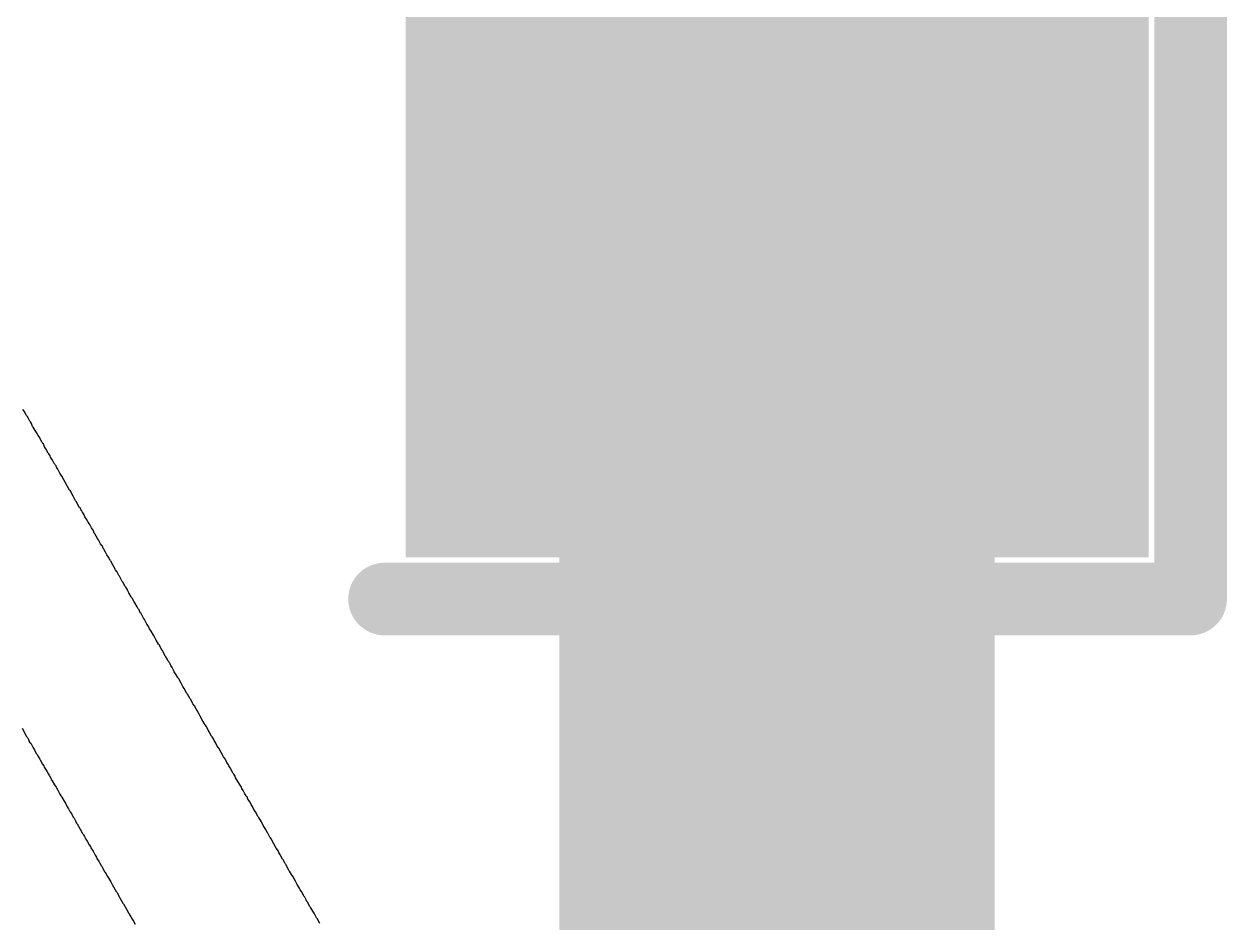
# Model space of a CAD drawing. Header units: inches. Extents: x -2 to 5376, y -4 to 5426.
# Drawn here: x 59.571 to 63.782, y 22.681 to 25.827 of the extents above; entities that cross this region are included whole.
import ezdxf

# ---------------------------------------------------------------- set-up
doc = ezdxf.new("R2010")
doc.units = ezdxf.units.IN
for name, color, linetype in [('Bottom Overlay', 54, 'Continuous'), ('Top Layer', 1, 'Continuous'), ('Top Overlay', 2, 'Continuous'), ('Top Paste', 8, 'Continuous'), ('Top Solder', 216, 'Continuous')]:
    doc.layers.add(name, color=color, linetype=linetype)

# ---------------------------------------------------------------- blocks, each defined once
blk = doc.blocks.new('R___2030_41')
at = {"layer": 'Top Layer'}
blk.add_hatch(color=1, dxfattribs=at).paths.add_polyline_path([(1.75, -3.9), (1.75, 3.9), (4.25, 3.9), (4.25, -3.9)])
at = {"layer": 'Top Paste'}
blk.add_hatch(color=8, dxfattribs=at).paths.add_polyline_path([(1.75, -3.9), (1.75, 3.9), (4.25, 3.9), (4.25, -3.9)])
at = {"layer": 'Top Solder'}
blk.add_hatch(color=216, dxfattribs=at).paths.add_polyline_path([(1.6992, -3.9508), (1.6992, 3.9508), (4.3008, 3.9508), (4.3008, -3.9508)])
at = {"layer": 'Top Overlay'}
for points in [[(4.4476, -4.0968, 0.254, 0.254, 0), (4.4476, 4.0968, 0.254, 0.254, 0)], [(1.6256, -4.0968, 0.254, 0.254, 0), (4.4476, -4.0968, 0.254, 0.254, 0)]]:
    blk.add_lwpolyline(points, format="xyseb", dxfattribs=at)
for points in [[(1.5621, -4.0968, 0.127, 0.127, 1), (1.6891, -4.0968, 0.127, 0.127, 1)], [(4.3841, -4.0968, 0.127, 0.127, 1), (4.5111, -4.0968, 0.127, 0.127, 1)], [(4.3841, -4.0968, 0.127, 0.127, 1), (4.5111, -4.0968, 0.127, 0.127, 1)]]:
    blk.add_lwpolyline(points, format="xyseb", close=True, dxfattribs=at)

msp = doc.modelspace()

# ---------------------------------------------------------------- linework, layer by layer
at = {"layer": 'Bottom Overlay'}
for p, q in [((59.5719, 24.4715), (59.5674, 24.4783)), ((59.5787, 24.4592), (59.5719, 24.4715)), ((59.5798, 24.4569), (59.5787, 24.4592)), ((59.582, 24.4547), (59.5798, 24.4569)), ((59.5865, 24.4468), (59.582, 24.4547)), ((59.5899, 24.4389), (59.5865, 24.4468)), ((59.591, 24.4367), (59.5899, 24.4389)), ((59.5933, 24.4344), (59.591, 24.4367)), ((59.5967, 24.4288), (59.5933, 24.4344)), ((59.6012, 24.4187), (59.5967, 24.4288)), ((59.6034, 24.4164), (59.6012, 24.4187)), ((59.6102, 24.4041), (59.6034, 24.4164)), ((59.6146, 24.3973), (59.6102, 24.4041)), ((59.6203, 24.3872), (59.6146, 24.3973)), ((59.6248, 24.3804), (59.6203, 24.3872)), ((59.6338, 24.3636), (59.6248, 24.3804)), ((59.636, 24.3613), (59.6338, 24.3636)), ((59.6371, 24.3591), (59.636, 24.3613)), ((59.6388, 24.3574), (59.6371, 24.3591)), ((59.6428, 24.3467), (59.6388, 24.3574)), ((59.6473, 24.34), (59.6428, 24.3467)), ((59.6551, 24.3253), (59.6473, 24.34)), ((59.6574, 24.3231), (59.6551, 24.3253)), ((59.663, 24.3152), (59.6574, 24.3231)), ((59.6641, 24.3107), (59.663, 24.3152)), ((59.6686, 24.304), (59.6641, 24.3107)), ((59.6731, 24.2961), (59.6686, 24.304)), ((59.6765, 24.2882), (59.6731, 24.2961)), ((59.6787, 24.286), (59.6765, 24.2882)), ((59.6799, 24.2837), (59.6787, 24.286)), ((59.6832, 24.2804), (59.6799, 24.2837)), ((59.6844, 24.2759), (59.6832, 24.2804)), ((59.6889, 24.2691), (59.6844, 24.2759)), ((59.6967, 24.2545), (59.6889, 24.2691)), ((59.7035, 24.2444), (59.6967, 24.2545)), ((59.7102, 24.232), (59.7035, 24.2444)), ((59.7215, 24.2106), (59.7102, 24.232)), ((59.7237, 24.2084), (59.7215, 24.2106)), ((59.7305, 24.196), (59.7237, 24.2084)), ((59.7327, 24.1938), (59.7305, 24.196)), ((59.7428, 24.1747), (59.7327, 24.1938)), ((59.7518, 24.1578), (59.7428, 24.1747)), ((59.7541, 24.1555), (59.7518, 24.1578)), ((59.7642, 24.1364), (59.7541, 24.1555)), ((59.7665, 24.1342), (59.7642, 24.1364)), ((59.7732, 24.1218), (59.7665, 24.1342)), ((59.7743, 24.1196), (59.7732, 24.1218)), ((59.776, 24.1179), (59.7743, 24.1196)), ((59.7816, 24.1089), (59.776, 24.1179)), ((59.7844, 24.1016), (59.7816, 24.1089)), ((59.7901, 24.0937), (59.7844, 24.1016)), ((59.7946, 24.0858), (59.7901, 24.0937)), ((59.7957, 24.0836), (59.7946, 24.0858)), ((59.8013, 24.0757), (59.7957, 24.0836)), ((59.8024, 24.0735), (59.8013, 24.0757)), ((59.8069, 24.0633), (59.8024, 24.0735)), ((59.8126, 24.0555), (59.8069, 24.0633)), ((59.8137, 24.0532), (59.8126, 24.0555)), ((59.8171, 24.0453), (59.8137, 24.0532)), ((59.8193, 24.0431), (59.8171, 24.0453)), ((59.8283, 24.0262), (59.8193, 24.0431)), ((59.8322, 24.0212), (59.8283, 24.0262)), ((59.839, 24.0077), (59.8322, 24.0212)), ((59.844, 24.0015), (59.839, 24.0077)), ((59.8452, 23.9992), (59.844, 24.0015)), ((59.8485, 23.9914), (59.8452, 23.9992)), ((59.8508, 23.9891), (59.8485, 23.9914)), ((59.8564, 23.979), (59.8508, 23.9891)), ((59.8598, 23.9711), (59.8564, 23.979)), ((59.8609, 23.9689), (59.8598, 23.9711)), ((59.8665, 23.961), (59.8609, 23.9689)), ((59.8722, 23.9509), (59.8665, 23.961)), ((59.8733, 23.9486), (59.8722, 23.9509)), ((59.8755, 23.9464), (59.8733, 23.9486)), ((59.8913, 23.9172), (59.8755, 23.9464)), ((59.8958, 23.9104), (59.8913, 23.9172)), ((59.8997, 23.9042), (59.8958, 23.9104)), ((59.9025, 23.8969), (59.8997, 23.9042)), ((59.9048, 23.8947), (59.9025, 23.8969)), ((59.9138, 23.8778), (59.9048, 23.8947)), ((59.9149, 23.8755), (59.9138, 23.8778)), ((59.9171, 23.8733), (59.9149, 23.8755)), ((59.925, 23.8587), (59.9171, 23.8733)), ((59.9273, 23.8564), (59.925, 23.8587)), ((59.9317, 23.8486), (59.9273, 23.8564)), ((59.934, 23.8429), (59.9317, 23.8486)), ((59.9385, 23.8362), (59.934, 23.8429)), ((59.9464, 23.8216), (59.9385, 23.8362)), ((59.9475, 23.8193), (59.9464, 23.8216)), ((59.9497, 23.8171), (59.9475, 23.8193)), ((59.9554, 23.807), (59.9497, 23.8171)), ((59.9587, 23.8013), (59.9554, 23.807)), ((59.9666, 23.7867), (59.9587, 23.8013)), ((59.9677, 23.7845), (59.9666, 23.7867)), ((59.97, 23.7822), (59.9677, 23.7845)), ((59.9711, 23.78), (59.97, 23.7822)), ((59.9739, 23.7772), (59.9711, 23.78)), ((59.9779, 23.7665), (59.9739, 23.7772)), ((59.9807, 23.7637), (59.9779, 23.7665)), ((59.9863, 23.7547), (59.9807, 23.7637)), ((59.9891, 23.7474), (59.9863, 23.7547)), ((59.993, 23.7423), (59.9891, 23.7474)), ((60.0009, 23.7266), (59.993, 23.7423)), ((60.006, 23.7204), (60.0009, 23.7266)), ((60.0071, 23.7181), (60.006, 23.7204)), ((60.0105, 23.7102), (60.0071, 23.7181)), ((60.0161, 23.7024), (60.0105, 23.7102)), ((60.024, 23.6878), (60.0161, 23.7024)), ((60.0285, 23.6799), (60.024, 23.6878)), ((60.0341, 23.6709), (60.0285, 23.6799)), ((60.042, 23.6563), (60.0341, 23.6709)), ((60.0442, 23.654), (60.042, 23.6563)), ((60.0509, 23.6417), (60.0442, 23.654)), ((60.0532, 23.636), (60.0509, 23.6417)), ((60.0554, 23.6338), (60.0532, 23.636)), ((60.0656, 23.6147), (60.0554, 23.6338)), ((60.0678, 23.6124), (60.0656, 23.6147)), ((60.0734, 23.6023), (60.0678, 23.6124)), ((60.0757, 23.5967), (60.0734, 23.6023)), ((60.0791, 23.5933), (60.0757, 23.5967)), ((60.0802, 23.5911), (60.0791, 23.5933)), ((60.0819, 23.5894), (60.0802, 23.5911)), ((60.0847, 23.5821), (60.0819, 23.5894)), ((60.0892, 23.5753), (60.0847, 23.5821)), ((60.0948, 23.5652), (60.0892, 23.5753)), ((60.0971, 23.5596), (60.0948, 23.5652)), ((60.1038, 23.5494), (60.0971, 23.5596)), ((60.1094, 23.5393), (60.1038, 23.5494)), ((60.1105, 23.5371), (60.1094, 23.5393)), ((60.1128, 23.5348), (60.1105, 23.5371)), ((60.1207, 23.5202), (60.1128, 23.5348)), ((60.1274, 23.5078), (60.1207, 23.5202)), ((60.1319, 23.5011), (60.1274, 23.5078)), ((60.1409, 23.4842), (60.1319, 23.5011)), ((60.1432, 23.482), (60.1409, 23.4842)), ((60.1521, 23.4651), (60.1432, 23.482)), ((60.1544, 23.4629), (60.1521, 23.4651)), ((60.1611, 23.4505), (60.1544, 23.4629)), ((60.1623, 23.4482), (60.1611, 23.4505)), ((60.1679, 23.4404), (60.1623, 23.4482)), ((60.1746, 23.428), (60.1679, 23.4404)), ((60.1836, 23.4111), (60.1746, 23.428)), ((60.1881, 23.4044), (60.1836, 23.4111)), ((60.1971, 23.3875), (60.1881, 23.4044)), ((60.2027, 23.3774), (60.1971, 23.3875)), ((60.2084, 23.3695), (60.2027, 23.3774)), ((59.564, 23.3628), (59.5798, 23.3335)), ((59.5798, 23.3335), (59.582, 23.3313)), ((59.582, 23.3313), (59.5832, 23.329)), ((59.5832, 23.329), (59.5854, 23.3268)), ((60.2129, 23.3617), (60.2084, 23.3695)), ((60.2151, 23.356), (60.2129, 23.3617)), ((60.2196, 23.3493), (60.2151, 23.356)), ((60.2275, 23.3347), (60.2196, 23.3493)), ((60.2297, 23.3324), (60.2275, 23.3347)), ((60.2342, 23.3246), (60.2297, 23.3324)), ((59.5854, 23.3268), (59.5882, 23.3195)), ((59.5882, 23.3195), (59.5905, 23.3139)), ((59.5905, 23.3139), (59.5944, 23.3099)), ((59.5944, 23.3099), (59.5955, 23.3077)), ((59.5955, 23.3077), (59.6034, 23.2931)), ((59.6034, 23.2931), (59.6079, 23.2863)), ((59.6079, 23.2863), (59.6102, 23.2807)), ((60.2365, 23.3189), (60.2342, 23.3246)), ((60.241, 23.3122), (60.2365, 23.3189)), ((60.2477, 23.2998), (60.241, 23.3122)), ((60.2534, 23.2919), (60.2477, 23.2998)), ((60.2691, 23.2627), (60.2534, 23.2919)), ((59.6102, 23.2807), (59.6146, 23.2728)), ((59.6146, 23.2728), (59.618, 23.2695)), ((59.618, 23.2695), (59.6203, 23.2638)), ((59.6203, 23.2638), (59.6259, 23.2537)), ((59.6259, 23.2537), (59.6281, 23.2515)), ((59.6281, 23.2515), (59.636, 23.2368)), ((60.2747, 23.2548), (60.2691, 23.2627)), ((60.2803, 23.2447), (60.2747, 23.2548)), ((60.2815, 23.2425), (60.2803, 23.2447)), ((59.636, 23.2368), (59.6405, 23.2301)), ((59.6405, 23.2301), (59.6416, 23.2256)), ((59.6416, 23.2256), (59.6489, 23.2149)), ((59.6489, 23.2149), (59.6518, 23.2099)), ((59.6518, 23.2099), (59.6563, 23.202)), ((59.6563, 23.202), (59.6608, 23.1952)), ((60.2871, 23.2346), (60.2815, 23.2425)), ((60.2882, 23.2301), (60.2871, 23.2346)), ((60.2927, 23.2233), (60.2882, 23.2301)), ((60.3017, 23.2065), (60.2927, 23.2233)), ((60.3028, 23.2042), (60.3017, 23.2065)), ((60.3051, 23.202), (60.3028, 23.2042)), ((60.3096, 23.1941), (60.3051, 23.202)), ((59.6608, 23.1952), (59.6697, 23.1784)), ((59.6697, 23.1784), (59.6776, 23.1638)), ((59.6776, 23.1638), (59.6832, 23.1559)), ((60.3118, 23.1885), (60.3096, 23.1941)), ((60.3163, 23.1817), (60.3118, 23.1885)), ((60.3248, 23.1666), (60.3163, 23.1817)), ((60.3321, 23.1559), (60.3248, 23.1666)), ((59.6832, 23.1559), (59.6889, 23.1458)), ((59.6889, 23.1458), (59.6934, 23.139)), ((59.6934, 23.139), (59.6962, 23.1317)), ((59.6962, 23.1317), (59.7001, 23.1255)), ((59.7001, 23.1255), (59.7024, 23.1233)), ((59.7024, 23.1233), (59.7035, 23.121)), ((59.7035, 23.121), (59.7114, 23.1064)), ((60.3332, 23.1514), (60.3321, 23.1559)), ((60.3377, 23.1446), (60.3332, 23.1514)), ((60.3444, 23.1323), (60.3377, 23.1446)), ((60.3489, 23.1255), (60.3444, 23.1323)), ((60.3501, 23.1233), (60.3489, 23.1255)), ((60.3517, 23.1216), (60.3501, 23.1233)), ((60.3546, 23.1143), (60.3517, 23.1216)), ((59.7114, 23.1064), (59.7158, 23.0997)), ((59.7158, 23.0997), (59.7226, 23.0873)), ((59.7226, 23.0873), (59.7271, 23.0805)), ((59.7271, 23.0805), (59.7299, 23.0732)), ((60.3624, 23.103), (60.3546, 23.1143)), ((60.3635, 23.1008), (60.3624, 23.103)), ((60.3658, 23.0952), (60.3635, 23.1008)), ((60.3703, 23.0884), (60.3658, 23.0952)), ((60.377, 23.076), (60.3703, 23.0884)), ((60.3815, 23.0693), (60.377, 23.076)), ((59.7299, 23.0732), (59.7316, 23.0715)), ((59.7316, 23.0715), (59.7327, 23.0693)), ((59.7327, 23.0693), (59.7372, 23.0625)), ((59.7372, 23.0625), (59.744, 23.0502)), ((59.744, 23.0502), (59.7462, 23.0479)), ((59.7462, 23.0479), (59.7507, 23.0378)), ((59.7507, 23.0378), (59.7552, 23.0299)), ((60.3894, 23.0547), (60.3815, 23.0693)), ((60.3905, 23.0524), (60.3894, 23.0547)), ((60.3928, 23.0502), (60.3905, 23.0524)), ((60.4018, 23.0344), (60.3928, 23.0502)), ((60.4085, 23.0221), (60.4018, 23.0344)), ((59.7552, 23.0299), (59.7575, 23.0277)), ((59.7575, 23.0277), (59.7676, 23.0086)), ((59.7676, 23.0086), (59.7754, 22.994)), ((59.7754, 22.994), (59.7777, 22.9917)), ((59.7777, 22.9917), (59.7788, 22.9895)), ((60.413, 23.0153), (60.4085, 23.0221)), ((60.4175, 23.0074), (60.413, 23.0153)), ((60.422, 22.9973), (60.4175, 23.0074)), ((60.4243, 22.9951), (60.422, 22.9973)), ((60.4321, 22.9805), (60.4243, 22.9951)), ((59.7788, 22.9895), (59.7822, 22.9838)), ((59.7822, 22.9838), (59.7878, 22.9737)), ((59.7878, 22.9737), (59.7923, 22.967)), ((59.7923, 22.967), (59.7991, 22.9546)), ((59.7991, 22.9546), (59.8036, 22.9479)), ((60.4333, 22.9782), (60.4321, 22.9805)), ((60.4366, 22.9748), (60.4333, 22.9782)), ((60.4456, 22.958), (60.4366, 22.9748)), ((60.4541, 22.9428), (60.4456, 22.958)), ((59.8036, 22.9479), (59.8047, 22.9434)), ((59.8047, 22.9434), (59.8126, 22.9321)), ((59.8126, 22.9321), (59.8204, 22.9175)), ((59.8204, 22.9175), (59.8249, 22.9107)), ((59.8249, 22.9107), (59.8261, 22.9062)), ((60.4614, 22.9321), (60.4541, 22.9428)), ((60.4625, 22.9276), (60.4614, 22.9321)), ((60.467, 22.9209), (60.4625, 22.9276)), ((60.476, 22.904), (60.467, 22.9209)), ((59.8261, 22.9062), (59.8339, 22.895)), ((59.8339, 22.895), (59.8362, 22.8894)), ((59.8362, 22.8894), (59.8407, 22.8815)), ((59.8407, 22.8815), (59.8429, 22.8793)), ((59.8429, 22.8793), (59.853, 22.8601)), ((60.4782, 22.9017), (60.476, 22.904)), ((60.4839, 22.8916), (60.4782, 22.9017)), ((60.4861, 22.886), (60.4839, 22.8916)), ((60.4884, 22.8838), (60.4861, 22.886)), ((60.4974, 22.8669), (60.4884, 22.8838)), ((60.4985, 22.8646), (60.4974, 22.8669)), ((59.853, 22.8601), (59.8553, 22.8579)), ((59.8553, 22.8579), (59.8632, 22.8433)), ((59.8632, 22.8433), (59.8677, 22.8365)), ((59.8677, 22.8365), (59.8744, 22.8242)), ((59.8744, 22.8242), (59.88, 22.8152)), ((60.5007, 22.8624), (60.4985, 22.8646)), ((60.5075, 22.85), (60.5007, 22.8624)), ((60.5131, 22.8421), (60.5075, 22.85)), ((60.521, 22.8275), (60.5131, 22.8421)), ((60.5277, 22.8152), (60.521, 22.8275)), ((59.88, 22.8152), (59.8845, 22.8073)), ((59.8845, 22.8073), (59.8935, 22.7904)), ((59.8935, 22.7904), (59.8958, 22.7882)), ((59.8958, 22.7882), (59.8969, 22.7859)), ((59.8969, 22.7859), (59.9048, 22.7713)), ((60.5356, 22.8028), (60.5277, 22.8152)), ((60.5378, 22.7972), (60.5356, 22.8028)), ((60.5423, 22.7904), (60.5378, 22.7972)), ((60.5513, 22.7736), (60.5423, 22.7904)), ((59.9048, 22.7713), (59.907, 22.7691)), ((59.907, 22.7691), (59.9081, 22.7668)), ((59.9081, 22.7668), (59.9171, 22.7499)), ((59.9171, 22.7499), (59.9194, 22.7477)), ((59.9194, 22.7477), (59.9295, 22.7286)), ((60.5536, 22.7713), (60.5513, 22.7736)), ((60.5592, 22.7612), (60.5536, 22.7713)), ((60.5615, 22.7556), (60.5592, 22.7612)), ((60.5637, 22.7533), (60.5615, 22.7556)), ((60.5716, 22.7387), (60.5637, 22.7533)), ((60.5727, 22.7364), (60.5716, 22.7387)), ((59.9295, 22.7286), (59.9362, 22.7162)), ((59.9362, 22.7162), (59.9419, 22.7083)), ((59.9419, 22.7083), (59.9497, 22.6937)), ((60.575, 22.7342), (60.5727, 22.7364)), ((60.5817, 22.7218), (60.575, 22.7342)), ((60.5862, 22.7151), (60.5817, 22.7218)), ((60.5941, 22.7005), (60.5862, 22.7151)), ((60.5952, 22.6982), (60.5941, 22.7005)), ((60.5974, 22.696), (60.5952, 22.6982)), ((59.9497, 22.6937), (59.9542, 22.687)), ((59.9542, 22.687), (59.9599, 22.6769)), ((60.6053, 22.6813), (60.5974, 22.696)), ((60.6064, 22.6791), (60.6053, 22.6813))]:
    msp.add_line(p, q, dxfattribs=at)
at = {"layer": 'Top Layer'}
msp.add_lwpolyline([(62.2074, 18.4564, 1.524, 1.524, 0), (62.2074, 27.9112, 1.524, 1.524, 0)], format="xyseb", dxfattribs=at)

# ---------------------------------------------------------------- block references
msp.add_blockref('R___2030_41', (59.2074, 27.9112))

doc.saveas('drawing.dxf')
